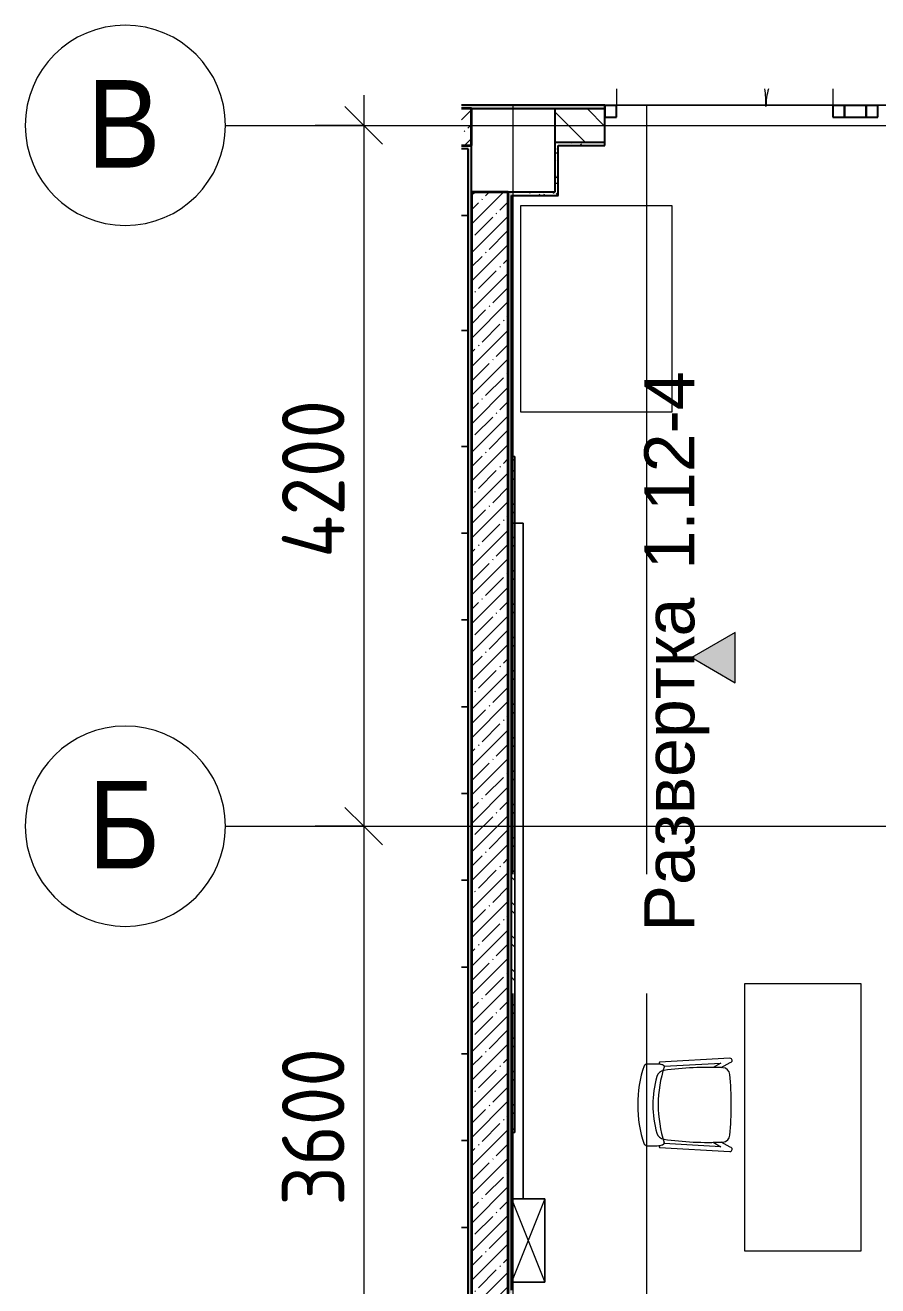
# Model space of a CAD drawing. Header units: millimetres. Extents: x 855 to 94006, y -3304 to 17933.
# Drawn here: x 14341 to 19451, y 846 to 8400 of the extents above; entities that cross this region are included whole.
import ezdxf

# ---------------------------------------------------------------- set-up
doc = ezdxf.new("R2010")
doc.units = ezdxf.units.MM
doc.linetypes.add('Осевая', pattern=[4762.5, 952.5, -714.375, 2381.25, -714.375])
for name, color, linetype, lineweight in [('A-ANNO-DIMS', 7, 'Continuous', 9), ('A-ANNO-DIMS-150', 7, 'Continuous', 9), ('A-DOOR', 7, 'Continuous', 9), ('A-GLAZ-CURT', 7, 'Continuous', 9), ('A-GLAZ-CURT-1', 7, 'Continuous', 25), ('A-GLAZ-CWMG', 7, 'Continuous', 9), ('A-GLAZ-CWMG-1', 7, 'Continuous', 25), ('A-WALL', 7, 'Continuous', 9), ('G-ANNO-SYMB', 7, 'Continuous', 9), ('I-FURN', 7, 'Continuous', 9), ('I-WALL', 7, 'Continuous', 9), ('Оси', 7, 'Continuous', 9), ('Оси-1', 7, 'Continuous', 20), ('Оси-2', 7, 'Осевая', 9)]:
    doc.layers.add(name, color=color, linetype=linetype, lineweight=lineweight)
for name, color, linetype, lineweight, true_color in [('A-WALL-1', 7, 'Continuous', 35, 0x3c3c3c), ('A-WALL-3', 7, 'Continuous', 25, 0x3c3c3c), ('A-WALL-FNSH-1', 7, 'Continuous', 13, 0x3c3c3c), ('I-FURN-1', 7, 'Continuous', 9, 0xf0f0f0), ('I-FURN-2', 7, 'Continuous', 9, 0xaaaaaa)]:
    doc.layers.add(name, color=color, linetype=linetype, lineweight=lineweight, true_color=true_color)
doc.styles.add('Arial', font='arial.ttf', dxfattribs={"width": 0.9, "height": 525})
doc.styles.add('Arial_1', font='arial.ttf', dxfattribs={"height": 300})
doc.styles.add('ISOCPEUR_1', font='isocpeur.ttf', dxfattribs={"width": 0.9, "height": 375})
doc.dimstyles.new('ISO-2_5_0_9К_БОЛЬШОЙ', dxfattribs={"dimscale": 304.8, "dimtxt": 373.492941, "dimasz": 0.738189, "dimexe": 0.590551, "dimexo": 1.476378, "dimgap": 0, "dimtad": 1, "dimdec": 0, "dimrnd": 10, "dimzin": 0, "dimdsep": 46, "dimtxsty": 'ISOCPEUR_1', "dimblk1": 'OBLIQUE', "dimblk2": 'OBLIQUE', "dimsah": 1, "dimcen": 0.09, "dimdle": 0.590551, "dimazin": 0, "dimtfac": 1, "dimtdec": 4, "dimtix": 1, "dimtmove": 0, "dimatfit": 3, "dimfxl": 1, "dimtvp": 1, "dimtolj": 1, "dimtzin": 0, "dimarcsym": 2})
pattern_1 = [(45, (-30394.15, 0), (-85.5366, 85.5366), []), (45, (-30308.61, 0), (-85.5366, 85.5366), [151.209, -30.242, 5.029, -25.213])]
pattern_2 = [(0, (-30394.15, 0), (182.88, 45.72), [15.088, -122.072, 15.088, -122.072, -731.52]), (0, (-30394.15, 0), (182.88, 45.72), [-274.32, 15.088, -259.232, 15.088, -122.072, -320.04]), (0, (-30394.15, 0), (182.88, 45.72), [-685.8, 15.088, -76.352, 15.088, -213.512]), (120, (-30325.57, 22.86), (-131.03468, 135.518726), [15.088, -122.072, 15.088, -122.072, -731.52]), (120, (-30325.57, 22.86), (-131.03468, 135.518726), [-274.32, 15.088, -259.232, 15.088, -122.072, -320.04]), (120, (-30325.57, 22.86), (-131.03468, 135.518726), [-685.8, 15.088, -76.352, 15.088, -213.512]), (240, (-30302.71, 114.3), (-51.84532, -181.238726), [15.088, -122.072, 15.088, -122.072, -731.52]), (240, (-30302.71, 114.3), (-51.84532, -181.238726), [-274.32, 15.088, -259.232, 15.088, -122.072, -320.04]), (240, (-30302.71, 114.3), (-51.84532, -181.238726), [-685.8, 15.088, -76.352, 15.088, -213.512])]

# ---------------------------------------------------------------- blocks, each defined once
blk = doc.blocks.new('Chair_1 noor 78578 - 1_4-25422005-План разверток пом_ 1_12_ Этаж 1')
at = {"layer": 'I-FURN'}
for p, q in [((-130.5, 405.7), (-130.5, 344.8)), ((359.1, 344.8), (359.1, 405.7)), ((-141.2, 329.7), (-165.1, -92)), ((393.7, -92), (369.8, 329.7)), ((-136.5, -37.1), (-117.3, 302)), ((345.9, 302), (365.1, -37.1)), ((-110.2, 8.6), (-136.5, -37.1)), ((365.1, -37.1), (338.8, 8.6)), ((-139.7, -93.5), (-108.8, -39.9)), ((337.4, -39.9), (368.3, -93.5))]:
    blk.add_line(p, q, dxfattribs=at)
for centre, radius, start, end in [((114.3, -271.9), 732.8, 71.31737, 108.68328), ((114.3, -279.3), 660.4, 111.69998, 112.75632), ((-37.4, 344.8), 93.1, 180, 204.98637), ((-37.4, 344.8), 93.1, 186.47848, 204.98637), ((-116, 308.2), 6.35, 204.98637, 258.40915), ((-116, 308.2), 6.35, 204.98637, 287.82764), ((114.3, -408), 746, 71.94453, 107.82764), ((1798.9, 37.7), 1909.3, 171.9659, 182.62606), ((-41.4, 297.5), 50.8, 106.17353, 171.9659), ((114.3, -239.2), 609.6, 73.82647, 106.17353), ((270, 297.5), 50.8, 8.0341, 73.82647), ((-1570.3, 37.7), 1909.3, 357.37394, 8.0341), ((344.3, 307.4), 6.35, 281.41858, 334.47697), ((344.6, 308.2), 6.35, 281.59085, 335.01363), ((266, 344.8), 93.1, 334.47697, 360), ((266, 344.8), 93.1, 335.01363, 353.52152), ((114.3, -279.3), 660.4, 67.24368, 68.30002), ((1798.9, 37.7), 1909.3, 180.87613, 182.33066), ((-1570.3, 37.7), 1909.3, 357.66934, 359.12387), ((-64, -47.7), 44.5, 182.62606, 265.09121), ((292.6, -47.7), 44.4, 275.93956, 357.37394), ((-152.4, -92.7), 12.7, 176.75, 356.75), ((114.8, 2033.8), 2133.6, 265.09121, 274.90442), ((381, -92.7), 12.7, 183.25, 3.25)]:
    blk.add_arc(centre, radius, start, end, dxfattribs=at)
for points in [[(-120.4, 422.3), (-122, 420.8), (-124.7, 417.8), (-127.8, 413.5), (-129.8, 409.4), (-130.4, 406.9), (-130.5, 405.7)], [(359.1, 405.7), (359, 406.9), (358.4, 409.4), (356.4, 413.5), (353.3, 417.8), (350.6, 420.8), (349, 422.3)]]:
    blk.add_open_spline(points, degree=3, dxfattribs=at)
blk = doc.blocks.new('Стол базовый прямоугольный - 1_3-25460678-План разверток пом_ 1_12_ Этаж 1')
at = {"layer": 'I-FURN-1'}
for p, q in [((800, 350), (-800, 350)), ((-800, 350), (-800, -350)), ((800, -350), (800, 350)), ((-800, -350), (800, -350))]:
    blk.add_line(p, q, dxfattribs=at)
blk = doc.blocks.new('Стол базовый прямоугольный - 1_290-25520344-План разверток пом_ 1_12_ Этаж 1')
at = {"layer": 'I-FURN-1'}
for p, q in [((617.5, 455), (-617.5, 455)), ((-617.5, 455), (-617.5, -455)), ((617.5, -455), (617.5, 455)), ((-617.5, -455), (617.5, -455))]:
    blk.add_line(p, q, dxfattribs=at)
blk = doc.blocks.new('Шкаф параметрический - 1_5а-25565868-План разверток пом_ 1_12_ Этаж 1')
at = {"layer": 'I-FURN-1'}
for p, q in [((0, 0), (500, 200)), ((0, 200), (500, 0)), ((500, 200), (0, 200)), ((0, 200), (0, 0)), ((0, 70.2), (0, 200)), ((0, 200), (500, 200)), ((500, 0), (500, 200)), ((500, 200), (500, 0)), ((0, 0.2), (0, 70.2)), ((0, 0), (500, 0))]:
    blk.add_line(p, q, dxfattribs=at)
blk = doc.blocks.new('Зеркало обычное - Доска-32858920-План разверток пом_ 1_12_ Этаж 1')
at = {"layer": 'I-FURN'}
h = blk.add_hatch(dxfattribs=at)
h.set_pattern_fill('FP_7', color=256, style=0, pattern_type=2)
h.set_pattern_definition([(45, (50, 50), (-199.9995, 0), [141.421, -141.421]), (45, (100, 50), (-199.9995, 0), [70.711, -212.132]), (45, (50, 100), (-199.9995, 0), [70.711, -212.132])])
h.paths.add_polyline_path([(-2005, 40), (2005, 40), (2005, 60), (-2005, 60)])
at = {"layer": 'I-FURN-1'}
for p, q in [((2025, 60), (-2025, 60)), ((-2025, 60), (-2025, 40)), ((-2025, 40), (-2025, 60)), ((-2025, 60), (-2005, 60)), ((-2025, 40), (2025, 40)), ((-2005, 40), (-2025, 40)), ((2005, 60), (-2005, 60)), ((-2005, 60), (-2005, 40)), ((-2005, 40), (-2005, 60)), ((-2005, 60), (2005, 60)), ((-2005, 60), (2005, 60)), ((2005, 60), (-2005, 60)), ((-2005, 60), (2005, 60)), ((-2005, 40), (-2005, 60)), ((-2005, 40), (-2005, 60)), ((-2005, 40), (2005, 40)), ((2005, 40), (-2005, 40)), ((2005, 40), (-2005, 40)), ((-2005, 40), (2005, 40)), ((2005, 40), (-2005, 40)), ((2005, 40), (2005, 60)), ((2005, 60), (2005, 40)), ((2005, 60), (2025, 60)), ((2005, 60), (2005, 40)), ((2005, 40), (2005, 60)), ((2025, 40), (2005, 40)), ((2025, 40), (2025, 60)), ((2025, 60), (2025, 40))]:
    blk.add_line(p, q, dxfattribs=at)
blk = doc.blocks.new('шкаф 1_112 - шкаф 1_112-31117176-План разверток пом_ 1_12_ Этаж 1')
at = {"layer": 'I-FURN-1'}
for p, q in [((0, 6070), (-39.2, 6070)), ((0, 6070), (-39.2, 6070)), ((-39.2, 6070), (0, 6070)), ((0, 0), (0, 6070)), ((0, 5375), (0, 6070)), ((0, 6070), (0, 5375)), ((-39.2, 5375), (0, 5375)), ((0, 5375), (-39.2, 5375)), ((-39.2, 5375), (0, 5375)), ((-39.2, 5375), (0, 5375)), ((0, 5375), (-39.2, 5375)), ((0, 4855), (0, 5375)), ((0, 5375), (0, 4855)), ((-39.2, 4855), (0, 4855)), ((-39.2, 4855), (0, 4855)), ((0, 4855), (-39.2, 4855)), ((0, 4855), (-39.2, 4855)), ((-39.2, 4855), (0, 4855)), ((0, 4335), (0, 4855)), ((0, 4855), (0, 4335)), ((-39.2, 4335), (0, 4335)), ((0, 4335), (-39.2, 4335)), ((-39.2, 4335), (0, 4335)), ((-39.2, 4335), (0, 4335)), ((0, 4335), (-39.2, 4335)), ((0, 3815), (0, 4335)), ((0, 4335), (0, 3815)), ((-39.2, 3815), (0, 3815)), ((-39.2, 3815), (0, 3815)), ((0, 3815), (-39.2, 3815)), ((0, 3815), (-39.2, 3815)), ((-39.2, 3815), (0, 3815)), ((0, 3295), (0, 3815)), ((0, 3815), (0, 3295)), ((0, 3295), (-39.2, 3295)), ((0, 3295), (-39.2, 3295)), ((-39.2, 3295), (0, 3295)), ((-39.2, 3295), (0, 3295)), ((0, 3295), (-39.2, 3295)), ((0, 2775), (0, 3295)), ((0, 3295), (0, 2775)), ((0, 2775), (-39.2, 2775)), ((-39.2, 2775), (0, 2775)), ((0, 2775), (-39.2, 2775)), ((0, 2775), (-39.2, 2775)), ((-39.2, 2775), (0, 2775)), ((0, 2255), (0, 2775)), ((0, 2775), (0, 2255)), ((0, 2255), (-39.2, 2255)), ((0, 2255), (-39.2, 2255)), ((-39.2, 2255), (0, 2255)), ((-39.2, 2255), (0, 2255)), ((0, 2255), (-39.2, 2255)), ((0, 1735), (0, 2255)), ((0, 2255), (0, 1735)), ((0, 1735), (-39.2, 1735)), ((-39.2, 1735), (0, 1735)), ((0, 1735), (-39.2, 1735)), ((0, 1735), (-39.2, 1735)), ((-39.2, 1735), (0, 1735)), ((0, 1215), (0, 1735)), ((0, 1735), (0, 1215)), ((0, 1215), (-39.2, 1215)), ((0, 1215), (-39.2, 1215)), ((-39.2, 1215), (0, 1215)), ((-39.2, 1215), (0, 1215)), ((0, 1215), (-39.2, 1215)), ((0, 695), (0, 1215)), ((0, 1215), (0, 695)), ((0, 695), (-39.2, 695)), ((-39.2, 695), (0, 695)), ((0, 695), (-39.2, 695)), ((0, 695), (-39.2, 695)), ((-39.2, 695), (0, 695)), ((0, 0), (0, 695)), ((0, 695), (0, 0)), ((-39.2, 0), (0, 0)), ((-39.2, 0), (0, 0)), ((0, 0), (-39.2, 0))]:
    blk.add_line(p, q, dxfattribs=at)
blk = doc.blocks.new('1_113 тумба - 1_113 тумба-31126920-План разверток пом_ 1_12_ Этаж 1')
at = {"layer": 'I-FURN-1'}
for p, q in [((-400, 1500), (-388, 1500)), ((-400, 1460.8), (-400, 1500)), ((-400, 1500), (-400, 1460.8)), ((-400, 1460.8), (-400, 1500)), ((-400, 1500), (-388, 1500)), ((0, 1500), (0, 1460.8)), ((0, 1460.8), (0, 1500)), ((0, 1500), (0, 1460.8))]:
    blk.add_line(p, q, dxfattribs=at)
blk = doc.blocks.new('Дверь_Витражная_остекление_ - ДВН_ДАО_Главный вход_1200 в свету-31742133-План разверток пом_ 1_12_ Этаж 1')
at = {"layer": 'A-DOOR'}
for p, q in [((-647.5, 136.3), (-647.5, 35)), ((647.5, 136.3), (647.5, 35))]:
    blk.add_line(p, q, dxfattribs=at)
for centre, radius, start, end in [((-647.5, 30), 895, 360, 6.83714), ((647.5, 30), 400, 164.57523, 180)]:
    blk.add_arc(centre, radius, start, end, dxfattribs=at)
blk = doc.blocks.new('Системная панель - Стемалит - 40мм-31720939-План разверток пом_ 1_12_ Этаж 1')
at = {"layer": 'A-GLAZ-CURT-1'}
for p, q in [((65, 35), (-65, 35)), ((-65, 35), (-65, -35)), ((65, -35), (65, 35)), ((-65, -35), (65, -35))]:
    blk.add_line(p, q, dxfattribs=at)
blk = doc.blocks.new('Прямоугольный импост - 50 x 70 мм-31687886-План разверток пом_ 1_12_ Этаж 1')
at = {"layer": 'A-GLAZ-CWMG-1'}
for p, q in [((-35, 35), (35, 35)), ((-35, -35), (-35, 35)), ((35, 35), (35, -35)), ((35, -35), (-35, -35))]:
    blk.add_line(p, q, dxfattribs=at)
blk = doc.blocks.new('Прямоугольный импост - 50 x 70 мм-31701779-План разверток пом_ 1_12_ Этаж 1')
at = {"layer": 'A-GLAZ-CWMG-1'}
for p, q in [((0, 35), (-70, 35)), ((-70, 35), (-70, -35)), ((0, -35), (0, 35)), ((-70, -35), (0, -35))]:
    blk.add_line(p, q, dxfattribs=at)
blk = doc.blocks.new('Прямоугольный импост - 50 x 70 мм-31702100-План разверток пом_ 1_12_ Этаж 1')
at = {"layer": 'A-GLAZ-CWMG-1'}
for p, q in [((-35, 35), (35, 35)), ((-35, -35), (-35, 35)), ((35, 35), (35, -35)), ((35, -35), (-35, -35))]:
    blk.add_line(p, q, dxfattribs=at)
blk = doc.blocks.new('Ось сетки - D8-29747960-План разверток пом_ 1_12_ Этаж 1')
at = {"layer": 'Оси-1'}
for start, end in [(360, 180), (180, 360)]:
    blk.add_arc((0, 0), 4, start, end, dxfattribs=at)
blk = doc.blocks.new('DIMBLOCK8-План разверток пом_ 1_12_ Этаж 1')
at = {"layer": 'A-ANNO-DIMS-150'}
for p, q in [((16369.6, 7980), (16369.6, 3600)), ((16078.7, 7800), (16549.6, 7800)), ((16369.6, 7800), (16078.7, 7800)), ((16078.7, 3600), (16549.6, 3600)), ((16369.6, 3600), (16078.7, 3600))]:
    blk.add_line(p, q, dxfattribs=at)
at = {"layer": 'A-ANNO-DIMS-150', "lineweight": 20}
for p, q in [((16369.6, 7800), (16257.1, 7912.5)), ((16369.6, 7800), (16482.1, 7687.5)), ((16369.6, 3600), (16257.1, 3712.5)), ((16369.6, 3600), (16482.1, 3487.5))]:
    blk.add_line(p, q, dxfattribs=at)
at = {"layer": 'A-ANNO-DIMS-150', "color": 0, "insert": (15879.7, 5208), "char_height": 375, "width": 1180.812, "attachment_point": 1, "rotation": 90, "line_spacing_factor": 1.149209, "style": 'ISOCPEUR_1'}
blk.add_mtext('4200', dxfattribs=at)
blk = doc.blocks.new('_Oblique')
at = {"color": 0, "linetype": 'ByBlock', "lineweight": -2}
blk.add_line((-0.5, -0.5), (0.5, 0.5), dxfattribs=at)
blk = doc.blocks.new('DIMBLOCK9-План разверток пом_ 1_12_ Этаж 1')
at = {"layer": 'A-ANNO-DIMS-150', "lineweight": 20}
for p, q in [((16369.6, 3600), (16257.1, 3712.5)), ((16369.6, 3600), (16482.1, 3487.5)), ((16369.6, 0), (16257.1, 112.5)), ((16369.6, 0), (16482.1, -112.5))]:
    blk.add_line(p, q, dxfattribs=at)
at = {"layer": 'A-ANNO-DIMS-150'}
for p, q in [((16078.7, 3600), (16549.6, 3600)), ((16369.6, 3600), (16078.7, 3600)), ((16369.6, 3600), (16369.6, -180)), ((16078.7, 0), (16549.6, 0)), ((16369.6, 0), (16078.7, 0))]:
    blk.add_line(p, q, dxfattribs=at)
at = {"layer": 'A-ANNO-DIMS-150', "color": 0, "insert": (15879.7, 1326), "char_height": 375, "width": 1137.717, "attachment_point": 1, "rotation": 90, "line_spacing_factor": 1.149209, "style": 'ISOCPEUR_1'}
blk.add_mtext('3600', dxfattribs=at)
blk = doc.blocks.new('Фасад - Марка фасада_Указатель-25386507-План разверток пом_ 1_12_ Этаж 1')
at = {"layer": 'G-ANNO-SYMB'}
blk.add_hatch(color=256, dxfattribs=at).paths.add_polyline_path([(-1, 0), (0, 1.732), (1, 0), (0, 0)])
for p, q in [((0, 1.732), (-1, 0)), ((1, 0), (0, 1.732)), ((-1, 0), (0, 0)), ((0, 0), (1, 0))]:
    blk.add_line(p, q, dxfattribs=at)

msp = doc.modelspace()

# ---------------------------------------------------------------- hatches: boundary and pattern name
at = {"layer": 'I-WALL'}
h = msp.add_hatch(dxfattribs=at)
h.set_pattern_fill('FP_6', color=256, style=0, pattern_type=2)
h.set_pattern_definition(pattern_2)
h.paths.add_polyline_path([(34215.4, 7900), (35366, 7900), (35366, 7920), (30215.8, 7920), (30215.8, 7900), (33715.8, 7900)])
h.paths.add_polyline_path([(21559, 7900), (27715.8, 7900), (27715.8, 7920), (20315.8, 7920), (20315.8, 7900), (20983.7, 7900)])
h.paths.add_polyline_path([(16956.6, 7900), (17815.8, 7900), (17815.8, 7920), (16956.6, 7920), (16956.6, 7917.3)])
h = msp.add_hatch(dxfattribs=at)
h.set_pattern_fill('FP_1', color=256, style=0, pattern_type=2)
h.set_pattern_definition(pattern_1)
h.paths.add_polyline_path([(17015.8, 7680), (17015.8, 7900), (16956.6, 7900), (16956.6, 7680)])
h = msp.add_hatch(dxfattribs=at)
h.set_pattern_fill('FP_3', color=256, style=0, pattern_type=2)
h.set_pattern_definition([(135, (-30394.15, 0), (-106.066, -106.066), [])])
h.paths.add_polyline_path([(17515.8, 7700), (17815.8, 7700), (17815.8, 7900), (17515.8, 7900)])
h.paths.add_polyline_path([(20315.8, 7700), (21515.8, 7700), (21515.8, 7900), (20315.8, 7900)])
h = msp.add_hatch(dxfattribs=at)
h.set_pattern_fill('FP_6', color=256, style=0, pattern_type=2)
h.set_pattern_definition(pattern_2)
h.paths.add_polyline_path([(16956.6, 7660), (17015.8, 7660), (17015.8, 7680), (16956.6, 7679.2)])
h = msp.add_hatch(dxfattribs=at)
h.set_pattern_fill('FP_6', color=256, style=0, pattern_type=2)
h.set_pattern_definition(pattern_2)
h.paths.add_polyline_path([(16995.8, 130), (17015.8, 130), (17015.8, 7660), (16995.8, 7660), (16995.8, 141)])
h = msp.add_hatch(dxfattribs=at)
h.set_pattern_fill('FP_6', color=256, style=0, pattern_type=2)
h.set_pattern_definition(pattern_2)
h.paths.add_polyline_path([(17515.8, 7400), (17535.8, 7400), (17535.8, 7700), (17515.8, 7700)])
h = msp.add_hatch(dxfattribs=at)
h.set_pattern_fill('FP_6', color=256, style=0, pattern_type=2)
h.set_pattern_definition(pattern_2)
h.paths.add_polyline_path([(20315.8, 7680), (21515.8, 7680), (21515.8, 7700), (20315.8, 7700)])
h.paths.add_polyline_path([(17535.8, 7680), (17815.8, 7680), (17815.8, 7700), (17535.8, 7700)])
h = msp.add_hatch(dxfattribs=at)
h.set_pattern_fill('FP_1', color=256, style=0, pattern_type=2)
h.set_pattern_definition(pattern_1)
h.paths.add_polyline_path([(17235.8, 400), (17235.8, 7400), (17015.8, 7400), (17015.8, 400)])
h = msp.add_hatch(dxfattribs=at)
h.set_pattern_fill('FP_6', color=256, style=0, pattern_type=2)
h.set_pattern_definition(pattern_2)
h.paths.add_polyline_path([(17235.8, 800), (17255.8, 800), (17255.8, 7400), (17235.8, 7400), (17235.8, 825)])
h = msp.add_hatch(dxfattribs=at)
h.set_pattern_fill('FP_6', color=256, style=0, pattern_type=2)
h.set_pattern_definition(pattern_2)
h.paths.add_polyline_path([(17255.8, 7380), (17535.8, 7380), (17535.8, 7400), (17255.8, 7400)])

# ---------------------------------------------------------------- linework, layer by layer
at = {"layer": 'A-WALL'}
for p, q in [((16994.8, 7659), (16994.8, 7660)), ((17536.8, 7679), (17535.8, 7679))]:
    msp.add_line(p, q, dxfattribs=at)
at = {"layer": 'A-WALL-1'}
for p, q in [((17015.8, 7900), (16956.6, 7900)), ((17015.8, 7680), (17015.8, 7900)), ((16956.6, 7680), (17015.8, 7680)), ((17015.8, 7400), (17015.8, 400)), ((17235.8, 7400), (17015.8, 7400)), ((17235.8, 400), (17235.8, 7400))]:
    msp.add_line(p, q, dxfattribs=at)
at = {"layer": 'A-WALL-3'}
for p, q in [((17815.8, 7920), (16956.6, 7920)), ((17015.8, 7900), (17815.8, 7900)), ((17515.8, 7900), (17515.8, 7400)), ((17815.8, 7680), (17815.8, 7920)), ((16995.8, 7660), (16956.6, 7660)), ((16995.8, 130), (16995.8, 7660)), ((17015.8, 130), (17015.8, 7680)), ((17515.8, 7700), (17815.8, 7700)), ((17535.8, 7380), (17535.8, 7680)), ((17535.8, 7680), (17815.8, 7680)), ((17515.8, 7400), (17235.8, 7400)), ((17255.8, 7380), (17535.8, 7380)), ((17255.8, 7380), (17255.8, 7379)), ((17255.8, 820), (17255.8, 7379))]:
    msp.add_line(p, q, dxfattribs=at)
at = {"layer": 'A-WALL-FNSH-1'}
for p, q in [((35366, 7921), (16956.6, 7921)), ((17815.8, 7920), (30215.8, 7920)), ((16956.6, 7659), (16994.8, 7659)), ((16994.8, 7659), (16994.8, 5877.7)), ((17536.8, 7679), (17815.8, 7679)), ((17536.8, 7379), (17536.8, 7679)), ((17815.8, 7679), (17815.8, 7680)), ((17256.8, 7379), (17536.8, 7379)), ((17256.8, 821), (17256.8, 7379)), ((16994.8, 5874.7), (16994.8, 5356)), ((16994.8, 5354.7), (16994.8, 4836)), ((16994.8, 4834.7), (16994.8, 3797.3)), ((16994.8, 3794.7), (16994.8, 2757.3)), ((16994.8, 2754.7), (16994.8, 1717.3)), ((16994.8, 1716), (16994.8, 1197.3)), ((16994.8, 1196), (16994.8, 502.7))]:
    msp.add_line(p, q, dxfattribs=at)
at = {"layer": 'I-FURN-1'}
for p, q in [((17275.8, 5417), (17256, 5417)), ((17256, 5417), (17256, 1785)), ((17256, 1785), (17256, 5417)), ((17256, 5417), (17275.8, 5417)), ((17326, 5417), (17275.8, 5417)), ((17275.8, 5417), (17326, 5417)), ((17326, 1367), (17326, 5417)), ((17326, 5417), (17326, 1367)), ((17256, 1785), (17256, 1765)), ((17256, 1765), (17256, 1785)), ((17256, 1765), (17256, 1367)), ((17256, 1367), (17256, 1765)), ((17256, 1367), (17326, 1367)), ((17326, 1367), (17256, 1367))]:
    msp.add_line(p, q, dxfattribs=at)
at = {"layer": 'Оси'}
for p, q in [((17265.8, 4171), (17265.8, 7921)), ((18065.8, 4171), (18065.8, 7921)), ((15541, 7800), (19291, 7800)), ((15541, 3600), (19291, 3600)), ((17265.8, -2104.4), (17265.8, 1645.6)), ((18065.8, -2104.4), (18065.8, 1645.6))]:
    msp.add_line(p, q, dxfattribs=at)
at = {"layer": 'Оси-2'}
for p, q in [((19291, 7800), (31516.8, 7800)), ((17265.8, 1645.6), (17265.8, 4171)), ((18065.8, 1645.6), (18065.8, 4171)), ((19291, 3600), (31516.8, 3600))]:
    msp.add_line(p, q, dxfattribs=at)

# ---------------------------------------------------------------- block references
at = {"layer": 'A-DOOR'}
msp.add_blockref('Дверь_Витражная_остекление_ - ДВН_ДАО_Главный вход_1200 в свету-31742133-План разверток пом_ 1_12_ Этаж 1', (18533.3, 7883), dxfattribs=at)
at = {"layer": 'A-GLAZ-CURT'}
msp.add_blockref('Системная панель - Стемалит - 40мм-31720939-План разверток пом_ 1_12_ Этаж 1', (19315.8, 7883), dxfattribs=at)
at = {"layer": 'A-GLAZ-CWMG', "rotation": 180}
msp.add_blockref('Прямоугольный импост - 50 x 70 мм-31701779-План разверток пом_ 1_12_ Этаж 1', (17815.8, 7883), dxfattribs=at)
at = {"layer": 'A-GLAZ-CWMG', "extrusion": (0, 0, -1), "rotation": 180}
for name, p in [('Прямоугольный импост - 50 x 70 мм-31687886-План разверток пом_ 1_12_ Этаж 1', (-19215.8, 7883)), ('Прямоугольный импост - 50 x 70 мм-31702100-План разверток пом_ 1_12_ Этаж 1', (-19415.8, 7883))]:
    msp.add_blockref(name, p, dxfattribs=at)
at = {"layer": 'G-ANNO-SYMB', "xscale": 149.9999999999999, "yscale": 149.9999999999999, "zscale": 149.9999999999999, "rotation": 89.99999999999962}
msp.add_blockref('Фасад - Марка фасада_Указатель-25386507-План разверток пом_ 1_12_ Этаж 1', (18596.9, 4610.1), dxfattribs=at)
at = {"layer": 'I-FURN-1'}
for name, p, rotation in [('1_113 тумба - 1_113 тумба-31126920-План разверток пом_ 1_12_ Этаж 1', (15495.8, 7259), 270.0000000000002), ('Стол базовый прямоугольный - 1_290-25520344-План разверток пом_ 1_12_ Этаж 1', (17763.5, 6700.9), 90.00000000000006), ('Зеркало обычное - Доска-32858920-План разверток пом_ 1_12_ Этаж 1', (17315.8, 3790), 90.00000000000017), ('Стол базовый прямоугольный - 1_3-25460678-План разверток пом_ 1_12_ Этаж 1', (19001.5, 1854.9), 270.0000000000001), ('Шкаф параметрический - 1_5а-25565868-План разверток пом_ 1_12_ Этаж 1', (17255.8, 1367), 269.9999999999998)]:
    msp.add_blockref(name, p, dxfattribs=dict(at, rotation=rotation))
msp.add_blockref('шкаф 1_112 - шкаф 1_112-31117176-План разверток пом_ 1_12_ Этаж 1', (16995.8, 501), dxfattribs=at)
at = {"layer": 'I-FURN-2', "rotation": 90}
msp.add_blockref('Chair_1 noor 78578 - 1_4-25422005-План разверток пом_ 1_12_ Этаж 1', (18472.8, 1815.9), dxfattribs=at)
at = {"layer": 'Оси-1', "xscale": 149.9999999999999, "yscale": 149.9999999999999, "zscale": 149.9999999999999, "rotation": 269.9999999999994}
for p in [(14941, 7800), (14941, 3600)]:
    msp.add_blockref('Ось сетки - D8-29747960-План разверток пом_ 1_12_ Этаж 1', p, dxfattribs=at)

# ---------------------------------------------------------------- texts
at = {"layer": 'G-ANNO-SYMB', "char_height": 300, "attachment_point": 1, "rotation": 90, "style": 'Arial_1'}
for s, insert, width in [(' 1.12-4', (18051.2, 5021.8), 1611.392), ('Развертка', (18051.2, 2967.9), 2489.24)]:
    msp.add_mtext(s, dxfattribs=dict(at, insert=insert, width=width))
at = {"layer": 'Оси', "char_height": 525, "attachment_point": 1, "style": 'Arial'}
for s, insert, width in [('\\fArial|b0|i0|c204|p34|;\\W.9;В', (14711.9, 8071.6), 541.139), ('\\fArial|b0|i0|c204|p34|;\\W.9;Б', (14716.6, 3871.6), 530.316)]:
    msp.add_mtext(s, dxfattribs=dict(at, insert=insert, width=width))

# ---------------------------------------------------------------- dimensions: what is measured, and where the dimension line sits
at = {"layer": 'A-ANNO-DIMS'}
for base, p1, p2, override, picture, middle in [((16369.6, 3600), (16528.7, 7800), (16528.7, 3600), {"dimpost": '<>', "dimfxl": 4200}, 'DIMBLOCK8-План разверток пом_ 1_12_ Этаж 1', (16182.1, 5700)), ((16369.6, 0), (16528.7, 3600), (16528.7, 0), {"dimpost": '<>', "dimfxl": 3600}, 'DIMBLOCK9-План разверток пом_ 1_12_ Этаж 1', (16182.1, 1800))]:
    dim = msp.add_linear_dim(base=base, p1=p1, p2=p2, angle=90, dimstyle='ISO-2_5_0_9К_БОЛЬШОЙ', override=override, dxfattribs=at)
    dim.commit()
    dim.dimension.update_dxf_attribs({"geometry": picture, "text_midpoint": middle})

doc.saveas('drawing.dxf')
